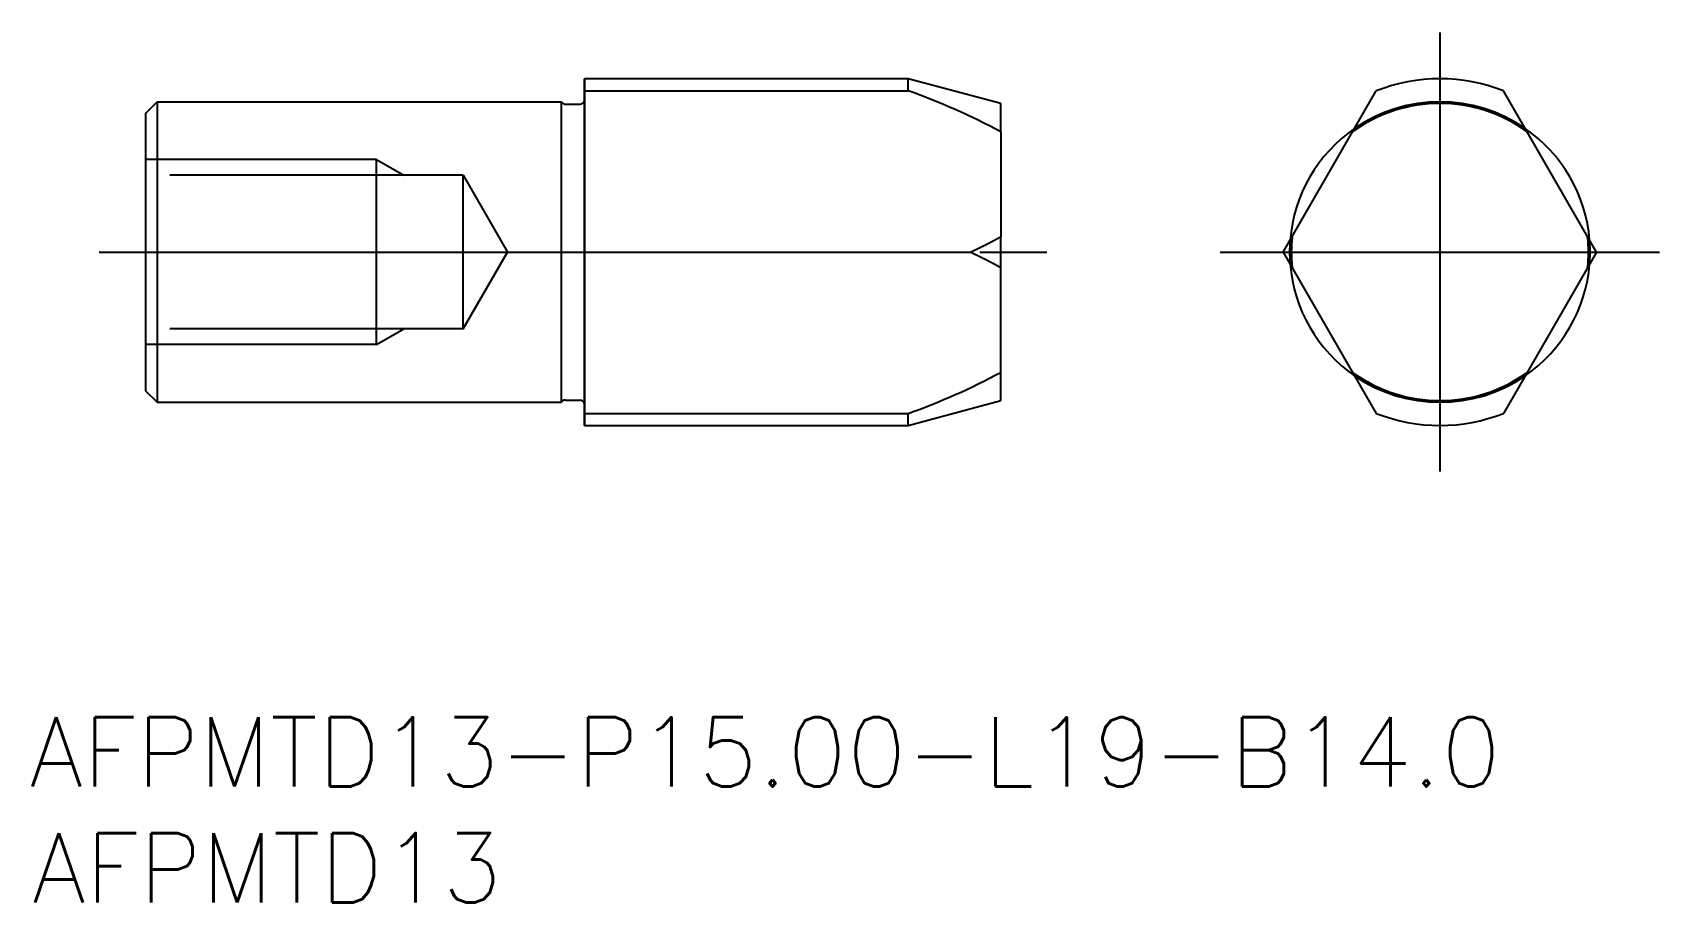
# Model space of a CAD drawing. Extents: x -60.9 to 9.5, y -28.1 to 9.5.
import ezdxf

# ---------------------------------------------------------------- set-up
doc = ezdxf.new("R2010")
doc.units = 0
doc.linetypes.add('CENTER', pattern=[50.8, 31.75, -6.35, 6.35, -6.35])
doc.linetypes.add('DASHED', pattern=[19.05, 12.7, -6.35])
doc.layers.get('0').update_dxf_attribs({"linetype": 'CONTINUOUS'})
doc.layers.add('CENTER', color=1, linetype='CONTINUOUS')
doc.styles.get("Standard").update_dxf_attribs({"font": 'txt.shx', "height": 3, "bigfont": 'bigfont.shx'})

msp = doc.modelspace()

# ---------------------------------------------------------------- linework, layer by layer
at = {"color": 7, "linetype": 'CONTINUOUS'}
for p, q in [((-37, 7.5), (-37, -7.5)), ((-23, 7.5), (-37, 7.5)), ((-37, -7.5), (-37, 7.5)), ((-19, 6.428), (-23, 7.5)), ((-23, 6.978), (-23, 7.5)), ((-56, 6), (-55.5, 6.5)), ((-55.5, 6.5), (-38, 6.5)), ((-55.5, 6.5), (-55.5, -6.5)), ((-38, -6.5), (-38, 6.5)), ((-37.827, 6.4), (-37.2, 6.4)), ((-37, 6.978), (-23, 6.978)), ((-19, 5.204), (-19, 6.428)), ((-6.779, 0), (-2.75, 6.978)), ((6.779, 0), (2.75, 6.978)), ((-56, 6), (-56, -6)), ((-19, 5.204), (-19, 0.667)), ((-37, 0), (-20.307, 0)), ((-19, -0.667), (-19, 0.667)), ((-6.779, 0), (-2.75, -6.978)), ((6.779, 0), (2.75, -6.978)), ((-19, -5.204), (-19, -0.667)), ((-19, -6.428), (-19, -5.204)), ((-56, -6), (-55.5, -6.5)), ((-55.5, -6.5), (-38, -6.5)), ((-37.827, -6.4), (-37.2, -6.4)), ((-37, -6.978), (-23, -6.978)), ((-23, -7.5), (-19, -6.428)), ((-23, -7.5), (-23, -6.978)), ((-37, -7.5), (-23, -7.5))]:
    msp.add_line(p, q, dxfattribs=at)
at = {"color": 3, "linetype": 'DASHED'}
for p, q in [((-46, 4), (-56, 4)), ((-46, -4), (-46, 4)), ((-46, 4), (-44.828, 3.323)), ((-42.25, 3.323), (-56, 3.323)), ((-42.25, -3.324), (-42.25, 3.323)), ((-42.25, 3.323), (-40.331, 0)), ((-42.25, -3.324), (-40.331, 0)), ((-42.25, -3.324), (-56, -3.324)), ((-46, -4), (-44.828, -3.324)), ((-46, -4), (-56, -4))]:
    msp.add_line(p, q, dxfattribs=at)
at = {"color": 7}
for points in [[(-20.308, 0, 0), (-20.297, 0.005, 0), (-20.286, 0.01, 0), (-20.276, 0.015, 0), (-20.265, 0.02, 0), (-20.255, 0.024, 0), (-20.244, 0.029, 0), (-20.234, 0.034, 0), (-20.223, 0.039, 0), (-20.213, 0.044, 0), (-20.202, 0.049, 0), (-20.192, 0.054, 0), (-20.181, 0.059, 0), (-20.171, 0.064, 0), (-20.16, 0.069, 0), (-20.15, 0.074, 0), (-20.139, 0.079, 0), (-20.129, 0.084, 0), (-20.118, 0.089, 0), (-20.108, 0.094, 0), (-20.098, 0.099, 0), (-20.087, 0.104, 0), (-20.077, 0.109, 0), (-20.066, 0.114, 0), (-20.056, 0.119, 0), (-20.045, 0.124, 0), (-20.035, 0.129, 0), (-20.024, 0.134, 0), (-20.014, 0.139, 0), (-20.003, 0.144, 0), (-19.993, 0.149, 0), (-19.983, 0.154, 0), (-19.972, 0.159, 0), (-19.962, 0.164, 0), (-19.951, 0.169, 0), (-19.941, 0.174, 0), (-19.93, 0.179, 0), (-19.92, 0.184, 0), (-19.91, 0.189, 0), (-19.899, 0.194, 0), (-19.889, 0.199, 0), (-19.878, 0.204, 0), (-19.868, 0.21, 0), (-19.858, 0.215, 0), (-19.847, 0.22, 0), (-19.837, 0.225, 0), (-19.826, 0.23, 0), (-19.816, 0.235, 0), (-19.806, 0.24, 0), (-19.795, 0.245, 0), (-19.785, 0.251, 0), (-19.775, 0.256, 0), (-19.764, 0.261, 0), (-19.754, 0.266, 0), (-19.744, 0.271, 0), (-19.733, 0.276, 0), (-19.723, 0.281, 0), (-19.713, 0.287, 0), (-19.702, 0.292, 0), (-19.692, 0.297, 0), (-19.682, 0.302, 0), (-19.671, 0.307, 0), (-19.661, 0.313, 0), (-19.651, 0.318, 0), (-19.64, 0.323, 0), (-19.63, 0.328, 0), (-19.62, 0.334, 0), (-19.609, 0.339, 0), (-19.599, 0.344, 0), (-19.589, 0.349, 0), (-19.579, 0.355, 0), (-19.568, 0.36, 0), (-19.558, 0.365, 0), (-19.548, 0.371, 0), (-19.538, 0.376, 0), (-19.527, 0.381, 0), (-19.517, 0.386, 0), (-19.507, 0.392, 0), (-19.496, 0.397, 0), (-19.486, 0.402, 0), (-19.476, 0.408, 0), (-19.466, 0.413, 0), (-19.456, 0.418, 0), (-19.445, 0.424, 0), (-19.435, 0.429, 0), (-19.425, 0.435, 0), (-19.415, 0.44, 0), (-19.404, 0.445, 0), (-19.394, 0.451, 0), (-19.384, 0.456, 0), (-19.374, 0.461, 0), (-19.364, 0.467, 0), (-19.353, 0.472, 0), (-19.343, 0.478, 0), (-19.333, 0.483, 0), (-19.323, 0.489, 0), (-19.313, 0.494, 0), (-19.303, 0.5, 0), (-19.292, 0.505, 0), (-19.282, 0.51, 0), (-19.272, 0.516, 0), (-19.262, 0.521, 0), (-19.252, 0.527, 0), (-19.242, 0.532, 0), (-19.232, 0.538, 0), (-19.221, 0.543, 0), (-19.211, 0.549, 0), (-19.201, 0.555, 0), (-19.191, 0.56, 0), (-19.181, 0.566, 0), (-19.171, 0.571, 0), (-19.161, 0.577, 0), (-19.151, 0.582, 0), (-19.141, 0.588, 0), (-19.131, 0.593, 0), (-19.12, 0.599, 0), (-19.11, 0.605, 0), (-19.1, 0.61, 0), (-19.09, 0.616, 0), (-19.08, 0.622, 0), (-19.07, 0.627, 0), (-19.06, 0.633, 0), (-19.05, 0.638, 0), (-19.04, 0.644, 0), (-19.03, 0.65, 0), (-19.02, 0.656, 0), (-19.01, 0.661, 0), (-19, 0.667, 0)], [(-20.308, 0, 0), (-20.297, -0.005, 0), (-20.286, -0.01, 0), (-20.276, -0.015, 0), (-20.265, -0.02, 0), (-20.255, -0.024, 0), (-20.244, -0.029, 0), (-20.234, -0.034, 0), (-20.223, -0.039, 0), (-20.213, -0.044, 0), (-20.202, -0.049, 0), (-20.192, -0.054, 0), (-20.181, -0.059, 0), (-20.171, -0.064, 0), (-20.16, -0.069, 0), (-20.15, -0.074, 0), (-20.139, -0.079, 0), (-20.129, -0.084, 0), (-20.118, -0.089, 0), (-20.108, -0.094, 0), (-20.098, -0.099, 0), (-20.087, -0.104, 0), (-20.077, -0.109, 0), (-20.066, -0.114, 0), (-20.056, -0.119, 0), (-20.045, -0.124, 0), (-20.035, -0.129, 0), (-20.024, -0.134, 0), (-20.014, -0.139, 0), (-20.003, -0.144, 0), (-19.993, -0.149, 0), (-19.983, -0.154, 0), (-19.972, -0.159, 0), (-19.962, -0.164, 0), (-19.951, -0.169, 0), (-19.941, -0.174, 0), (-19.93, -0.179, 0), (-19.92, -0.184, 0), (-19.91, -0.189, 0), (-19.899, -0.194, 0), (-19.889, -0.199, 0), (-19.878, -0.204, 0), (-19.868, -0.21, 0), (-19.858, -0.215, 0), (-19.847, -0.22, 0), (-19.837, -0.225, 0), (-19.826, -0.23, 0), (-19.816, -0.235, 0), (-19.806, -0.24, 0), (-19.795, -0.245, 0), (-19.785, -0.251, 0), (-19.775, -0.256, 0), (-19.764, -0.261, 0), (-19.754, -0.266, 0), (-19.744, -0.271, 0), (-19.733, -0.276, 0), (-19.723, -0.281, 0), (-19.713, -0.287, 0), (-19.702, -0.292, 0), (-19.692, -0.297, 0), (-19.682, -0.302, 0), (-19.671, -0.307, 0), (-19.661, -0.313, 0), (-19.651, -0.318, 0), (-19.64, -0.323, 0), (-19.63, -0.328, 0), (-19.62, -0.334, 0), (-19.609, -0.339, 0), (-19.599, -0.344, 0), (-19.589, -0.349, 0), (-19.579, -0.355, 0), (-19.568, -0.36, 0), (-19.558, -0.365, 0), (-19.548, -0.371, 0), (-19.538, -0.376, 0), (-19.527, -0.381, 0), (-19.517, -0.386, 0), (-19.507, -0.392, 0), (-19.496, -0.397, 0), (-19.486, -0.402, 0), (-19.476, -0.408, 0), (-19.466, -0.413, 0), (-19.456, -0.418, 0), (-19.445, -0.424, 0), (-19.435, -0.429, 0), (-19.425, -0.435, 0), (-19.415, -0.44, 0), (-19.404, -0.445, 0), (-19.394, -0.451, 0), (-19.384, -0.456, 0), (-19.374, -0.461, 0), (-19.364, -0.467, 0), (-19.353, -0.472, 0), (-19.343, -0.478, 0), (-19.333, -0.483, 0), (-19.323, -0.489, 0), (-19.313, -0.494, 0), (-19.303, -0.5, 0), (-19.292, -0.505, 0), (-19.282, -0.51, 0), (-19.272, -0.516, 0), (-19.262, -0.521, 0), (-19.252, -0.527, 0), (-19.242, -0.532, 0), (-19.232, -0.538, 0), (-19.221, -0.543, 0), (-19.211, -0.549, 0), (-19.201, -0.555, 0), (-19.191, -0.56, 0), (-19.181, -0.566, 0), (-19.171, -0.571, 0), (-19.161, -0.577, 0), (-19.151, -0.582, 0), (-19.141, -0.588, 0), (-19.131, -0.593, 0), (-19.12, -0.599, 0), (-19.11, -0.605, 0), (-19.1, -0.61, 0), (-19.09, -0.616, 0), (-19.08, -0.622, 0), (-19.07, -0.627, 0), (-19.06, -0.633, 0), (-19.05, -0.638, 0), (-19.04, -0.644, 0), (-19.03, -0.65, 0), (-19.02, -0.656, 0), (-19.01, -0.661, 0), (-19, -0.667, 0)]]:
    msp.add_polyline3d(points, dxfattribs=at)
at = {"color": 7, "linetype": 'CONTINUOUS'}
for centre, radius, start, end in [((0, 0), 7.5, 68.48981, 111.51019), ((-37.827, 6.6), 0.2, 210, 270), ((-37.2, 6.6), 0.2, 270, 0), ((-32.575, -20.007), 28.633, 61.69874, 70.46339), ((0, 0), 6.428, 54.0452, 125.9548), ((0, 0), 6.5, 124.57354, 175.42646), ((0, 0), 6.5, 4.57354, 55.42646), ((0, 0), 6.428, 174.0452, 185.9548), ((0, 0), 6.428, 354.0452, 5.9548), ((0, 0), 6.5, 184.57354, 235.42646), ((0, 0), 6.5, 304.57354, 355.42646), ((-32.575, 20.007), 28.633, 289.53661, 298.30126), ((0, 0), 6.428, 234.0452, 305.9548), ((-37.827, -6.6), 0.2, 90, 150), ((-37.2, -6.6), 0.2, 0, 90), ((0, 0), 7.5, 248.48981, 291.51019)]:
    msp.add_arc(centre, radius, start, end, dxfattribs=at)
at = {"color": 3, "linetype": 'DASHED'}
for start, end in [(55.42646, 124.57354), (175.42646, 184.57354), (355.42646, 4.57354), (235.42646, 304.57354)]:
    msp.add_arc((0, 0), 6.5, start, end, dxfattribs=at)
at = {"layer": 'CENTER', "color": 1, "linetype": 'CENTER'}
for p, q in [((0, 9.5), (0, -9.5)), ((-58, 0), (-17, 0)), ((-9.5, 0), (9.5, 0))]:
    msp.add_line(p, q, dxfattribs=at)

# ---------------------------------------------------------------- texts
at = {"color": 7, "linetype": 'CONTINUOUS'}
for s, p in [('AFPMTD13-P15.00-L19-B14.0', (-61.015, -23.126)), ('AFPMTD13', (-60.902, -28.14))]:
    msp.add_text(s, height=3, dxfattribs=at).set_placement(p)

doc.saveas('drawing.dxf')
